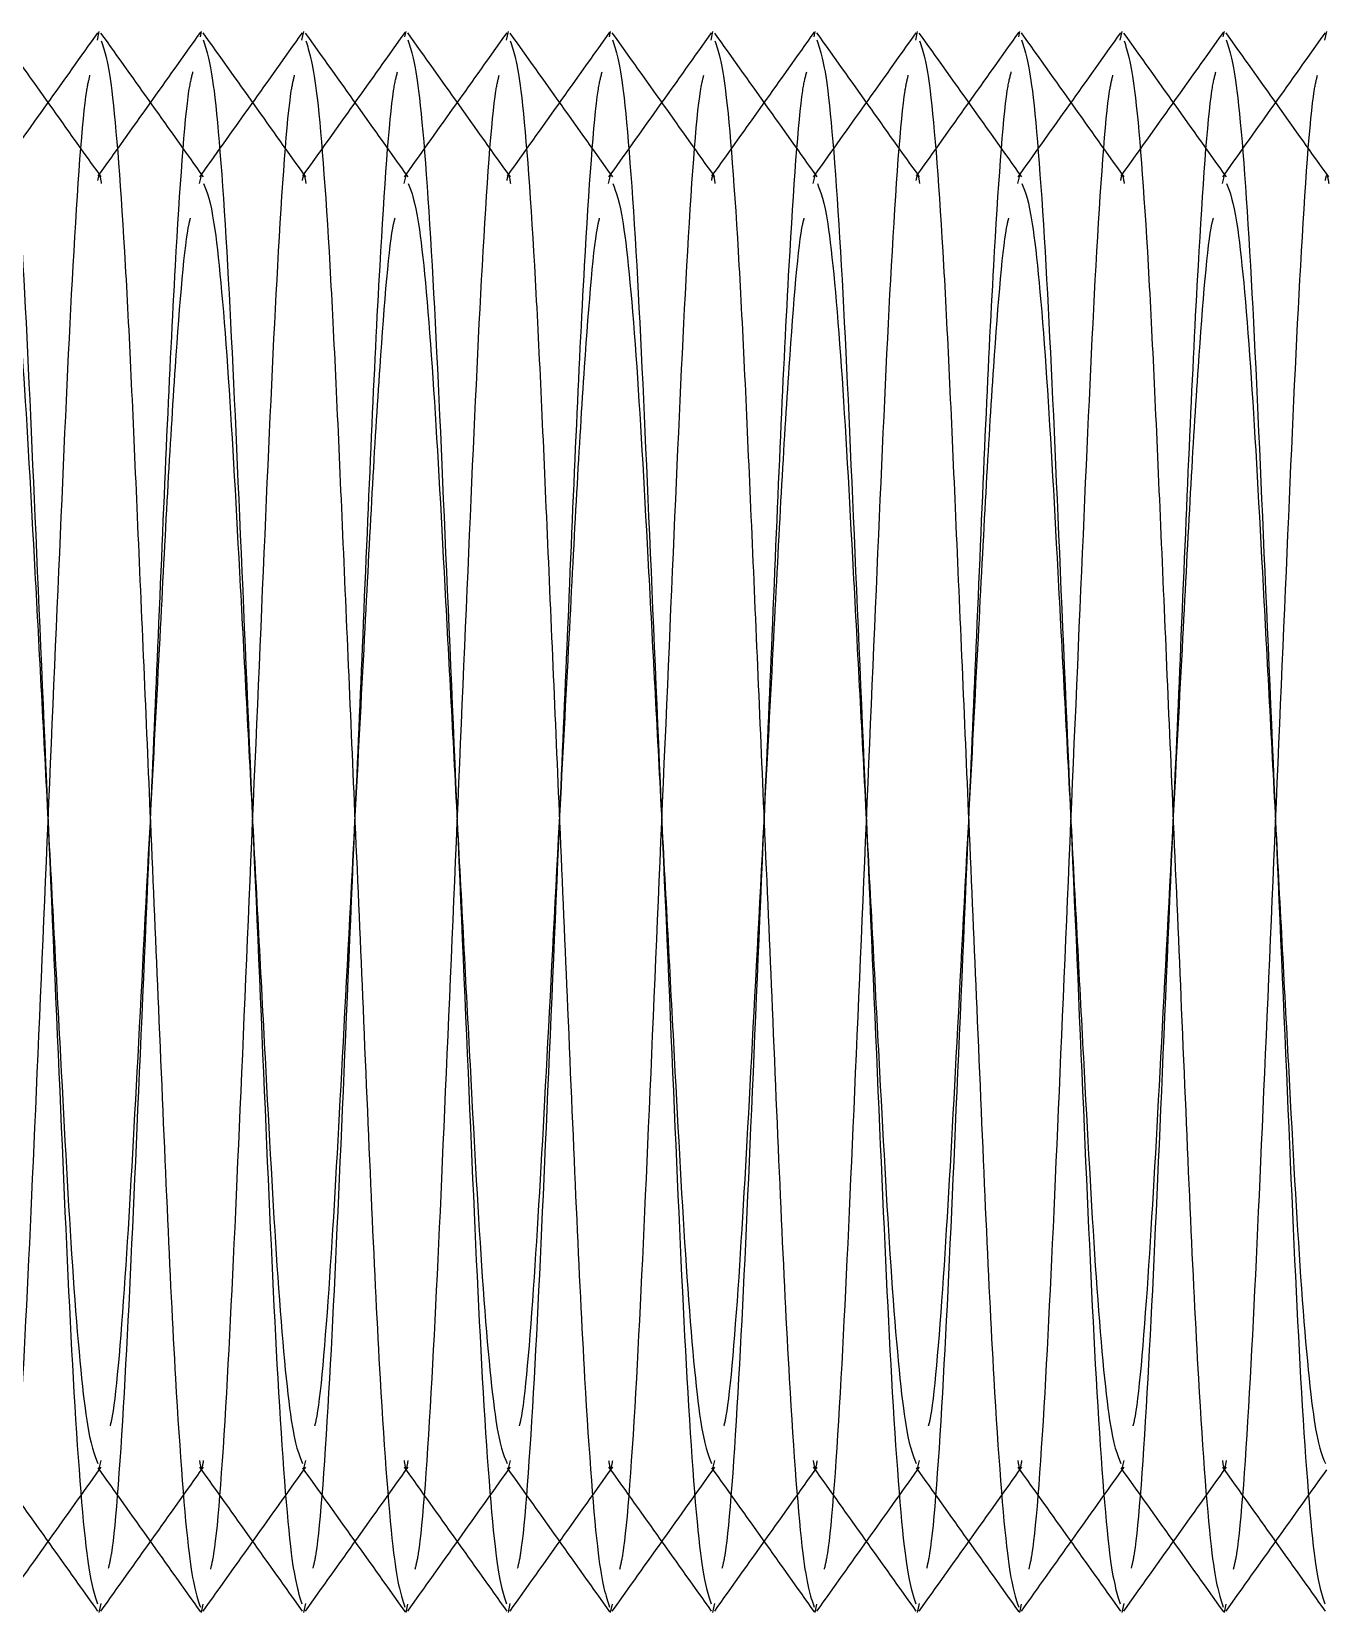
# Model space of a CAD drawing. Header units: metres. Extents: x 0 to 21025, y 0 to 14850.
# Drawn here: x 2229.71 to 2242.36, y 13176.95 to 13192.41 of the extents above; entities that cross this region are included whole.
import ezdxf

# ---------------------------------------------------------------- set-up
doc = ezdxf.new("R2010")
doc.units = ezdxf.units.M
doc.header["$LTSCALE"] = 25
doc.linetypes.add('HIDDEN2', pattern=[4.7625, 3.175, -1.5875])
doc.layers.add('SL4', color=4, linetype='Continuous')
doc.layers.add('ST1', color=7, linetype='HIDDEN2')

msp = doc.modelspace()

# ---------------------------------------------------------------- linework, layer by layer
at = {"layer": 'SL4'}
for p, q in [((2230.352, 13192.324), (2230.37, 13192.409)), ((2232.352, 13192.324), (2232.37, 13192.409)), ((2234.352, 13192.324), (2234.37, 13192.409)), ((2236.352, 13192.324), (2236.37, 13192.409)), ((2238.352, 13192.324), (2238.37, 13192.409)), ((2240.352, 13192.324), (2240.37, 13192.409)), ((2242.352, 13192.324), (2242.37, 13192.409)), ((2231.37, 13176.954), (2231.387, 13177.035)), ((2233.37, 13176.954), (2233.387, 13177.035)), ((2235.37, 13176.954), (2235.387, 13177.035)), ((2237.37, 13176.954), (2237.387, 13177.035)), ((2239.37, 13176.954), (2239.387, 13177.035)), ((2241.37, 13176.954), (2241.387, 13177.035))]:
    msp.add_line(p, q, dxfattribs=at)
for points, knots in [([(2230.354, 13192.397), (2230.187, 13192.162), (2229.859, 13191.702), (2229.531, 13191.241), (2229.37, 13191.016)], [0, 0, 0, 0, 0.510193, 1, 1, 1, 1]), ([(2231.39, 13190.988), (2231.223, 13191.223), (2230.889, 13191.692), (2230.554, 13192.161), (2230.387, 13192.395)], [0, 0, 0, 0, 0.49997, 1, 1, 1, 1]), ([(2230.389, 13192.32), (2230.423, 13192.218), (2230.498, 13191.992), (2230.627, 13190.27), (2230.74, 13187.721), (2230.853, 13185.083), (2230.954, 13182.757), (2231.033, 13180.862), (2231.127, 13178.922), (2231.246, 13177.34), (2231.323, 13177.113), (2231.359, 13177.006)], [0, 0, 0, 0, 0.108328, 0.239496, 0.365485, 0.495517, 0.57381, 0.663359, 0.752437, 0.883605, 1, 1, 1, 1]), ([(2232.354, 13192.397), (2232.187, 13192.162), (2231.859, 13191.702), (2231.531, 13191.241), (2231.37, 13191.016)], [0, 0, 0, 0, 0.510193, 1, 1, 1, 1]), ([(2233.39, 13190.988), (2233.223, 13191.223), (2232.889, 13191.692), (2232.554, 13192.161), (2232.387, 13192.395)], [0, 0, 0, 0, 0.49997, 1, 1, 1, 1]), ([(2232.389, 13192.32), (2232.423, 13192.218), (2232.498, 13191.992), (2232.627, 13190.27), (2232.74, 13187.721), (2232.853, 13185.083), (2232.954, 13182.757), (2233.033, 13180.862), (2233.127, 13178.922), (2233.246, 13177.34), (2233.323, 13177.113), (2233.359, 13177.006)], [0, 0, 0, 0, 0.108328, 0.239496, 0.365485, 0.495517, 0.57381, 0.663359, 0.752437, 0.883605, 1, 1, 1, 1]), ([(2234.354, 13192.397), (2234.187, 13192.162), (2233.859, 13191.702), (2233.531, 13191.241), (2233.37, 13191.016)], [0, 0, 0, 0, 0.510193, 1, 1, 1, 1]), ([(2235.39, 13190.988), (2235.223, 13191.223), (2234.889, 13191.692), (2234.554, 13192.161), (2234.387, 13192.395)], [0, 0, 0, 0, 0.49997, 1, 1, 1, 1]), ([(2234.389, 13192.32), (2234.423, 13192.218), (2234.498, 13191.992), (2234.627, 13190.27), (2234.74, 13187.721), (2234.853, 13185.083), (2234.954, 13182.757), (2235.033, 13180.862), (2235.127, 13178.922), (2235.246, 13177.34), (2235.323, 13177.113), (2235.359, 13177.006)], [0, 0, 0, 0, 0.108328, 0.239496, 0.365485, 0.495517, 0.57381, 0.663359, 0.752437, 0.883605, 1, 1, 1, 1]), ([(2236.354, 13192.397), (2236.187, 13192.162), (2235.859, 13191.702), (2235.531, 13191.241), (2235.37, 13191.016)], [0, 0, 0, 0, 0.510193, 1, 1, 1, 1]), ([(2237.39, 13190.988), (2237.223, 13191.223), (2236.889, 13191.692), (2236.554, 13192.161), (2236.387, 13192.395)], [0, 0, 0, 0, 0.49997, 1, 1, 1, 1]), ([(2236.389, 13192.32), (2236.423, 13192.218), (2236.498, 13191.992), (2236.627, 13190.27), (2236.74, 13187.721), (2236.853, 13185.083), (2236.954, 13182.757), (2237.033, 13180.862), (2237.127, 13178.922), (2237.246, 13177.34), (2237.323, 13177.113), (2237.359, 13177.006)], [0, 0, 0, 0, 0.108328, 0.239496, 0.365485, 0.495517, 0.57381, 0.663359, 0.752437, 0.883605, 1, 1, 1, 1]), ([(2238.354, 13192.397), (2238.187, 13192.162), (2237.859, 13191.702), (2237.531, 13191.241), (2237.37, 13191.016)], [0, 0, 0, 0, 0.510193, 1, 1, 1, 1]), ([(2239.39, 13190.988), (2239.223, 13191.223), (2238.889, 13191.692), (2238.554, 13192.161), (2238.387, 13192.395)], [0, 0, 0, 0, 0.49997, 1, 1, 1, 1]), ([(2238.389, 13192.32), (2238.423, 13192.218), (2238.498, 13191.992), (2238.627, 13190.27), (2238.74, 13187.721), (2238.853, 13185.083), (2238.954, 13182.757), (2239.033, 13180.862), (2239.127, 13178.922), (2239.246, 13177.34), (2239.323, 13177.113), (2239.359, 13177.006)], [0, 0, 0, 0, 0.108328, 0.239496, 0.365485, 0.495517, 0.57381, 0.663359, 0.752437, 0.883605, 1, 1, 1, 1]), ([(2240.354, 13192.397), (2240.187, 13192.162), (2239.859, 13191.702), (2239.531, 13191.241), (2239.37, 13191.016)], [0, 0, 0, 0, 0.510193, 1, 1, 1, 1]), ([(2241.39, 13190.988), (2241.223, 13191.223), (2240.889, 13191.692), (2240.554, 13192.161), (2240.387, 13192.395)], [0, 0, 0, 0, 0.49997, 1, 1, 1, 1]), ([(2240.389, 13192.32), (2240.423, 13192.218), (2240.498, 13191.992), (2240.627, 13190.27), (2240.74, 13187.721), (2240.853, 13185.083), (2240.954, 13182.757), (2241.033, 13180.862), (2241.127, 13178.922), (2241.246, 13177.34), (2241.323, 13177.113), (2241.359, 13177.006)], [0, 0, 0, 0, 0.108328, 0.239496, 0.365485, 0.495517, 0.57381, 0.663359, 0.752437, 0.883605, 1, 1, 1, 1]), ([(2242.354, 13192.397), (2242.187, 13192.162), (2241.859, 13191.702), (2241.531, 13191.241), (2241.37, 13191.016)], [0, 0, 0, 0, 0.5101931, 1, 1, 1, 1]), ([(2229.391, 13190.923), (2229.424, 13190.841), (2229.498, 13190.656), (2229.627, 13189.253), (2229.74, 13187.167), (2229.87, 13184.681), (2230.001, 13182.196), (2230.113, 13180.107), (2230.245, 13178.683), (2230.322, 13178.497), (2230.357, 13178.41)], [0, 0, 0, 0, 0.106972, 0.238781, 0.365377, 0.496042, 0.626708, 0.753304, 0.885113, 1, 1, 1, 1]), ([(2231.391, 13190.923), (2231.424, 13190.841), (2231.498, 13190.656), (2231.627, 13189.253), (2231.74, 13187.167), (2231.87, 13184.681), (2232.001, 13182.196), (2232.113, 13180.107), (2232.245, 13178.683), (2232.322, 13178.497), (2232.357, 13178.41)], [0, 0, 0, 0, 0.106972, 0.238781, 0.365377, 0.496042, 0.626708, 0.753304, 0.885113, 1, 1, 1, 1]), ([(2233.391, 13190.923), (2233.424, 13190.841), (2233.498, 13190.656), (2233.627, 13189.253), (2233.74, 13187.167), (2233.87, 13184.681), (2234.001, 13182.196), (2234.113, 13180.107), (2234.245, 13178.683), (2234.322, 13178.497), (2234.357, 13178.41)], [0, 0, 0, 0, 0.106972, 0.238781, 0.365377, 0.496042, 0.626708, 0.753304, 0.885113, 1, 1, 1, 1]), ([(2235.391, 13190.923), (2235.424, 13190.841), (2235.498, 13190.656), (2235.627, 13189.253), (2235.74, 13187.167), (2235.87, 13184.681), (2236.001, 13182.196), (2236.113, 13180.107), (2236.245, 13178.683), (2236.322, 13178.497), (2236.357, 13178.41)], [0, 0, 0, 0, 0.106972, 0.238781, 0.365377, 0.496042, 0.626708, 0.753304, 0.885113, 1, 1, 1, 1]), ([(2237.391, 13190.923), (2237.424, 13190.841), (2237.498, 13190.656), (2237.627, 13189.253), (2237.74, 13187.167), (2237.87, 13184.681), (2238.001, 13182.196), (2238.113, 13180.107), (2238.245, 13178.683), (2238.322, 13178.497), (2238.357, 13178.41)], [0, 0, 0, 0, 0.106972, 0.238781, 0.365377, 0.496042, 0.626708, 0.753304, 0.885113, 1, 1, 1, 1]), ([(2239.391, 13190.923), (2239.424, 13190.841), (2239.498, 13190.656), (2239.627, 13189.253), (2239.74, 13187.167), (2239.87, 13184.681), (2240.001, 13182.196), (2240.113, 13180.107), (2240.245, 13178.683), (2240.322, 13178.497), (2240.357, 13178.41)], [0, 0, 0, 0, 0.106972, 0.238781, 0.365377, 0.496042, 0.626708, 0.753304, 0.885113, 1, 1, 1, 1]), ([(2241.391, 13190.923), (2241.424, 13190.841), (2241.498, 13190.656), (2241.627, 13189.253), (2241.74, 13187.167), (2241.87, 13184.681), (2242.001, 13182.196), (2242.113, 13180.107), (2242.245, 13178.683), (2242.322, 13178.497), (2242.357, 13178.41)], [0, 0, 0, 0, 0.106972, 0.238781, 0.365377, 0.496042, 0.626708, 0.753304, 0.885113, 1, 1, 1, 1]), ([(2230.357, 13178.366), (2230.525, 13178.131), (2230.859, 13177.662), (2231.193, 13177.193), (2231.36, 13176.958)], [0, 0, 0, 0, 0.499965, 1, 1, 1, 1]), ([(2232.357, 13178.366), (2232.525, 13178.131), (2232.859, 13177.662), (2233.193, 13177.193), (2233.36, 13176.958)], [0, 0, 0, 0, 0.499965, 1, 1, 1, 1]), ([(2234.357, 13178.366), (2234.525, 13178.131), (2234.859, 13177.662), (2235.193, 13177.193), (2235.36, 13176.958)], [0, 0, 0, 0, 0.499965, 1, 1, 1, 1]), ([(2236.357, 13178.366), (2236.525, 13178.131), (2236.859, 13177.662), (2237.193, 13177.193), (2237.36, 13176.958)], [0, 0, 0, 0, 0.499965, 1, 1, 1, 1]), ([(2238.357, 13178.366), (2238.525, 13178.131), (2238.859, 13177.662), (2239.193, 13177.193), (2239.36, 13176.958)], [0, 0, 0, 0, 0.4999648, 1, 1, 1, 1]), ([(2240.357, 13178.366), (2240.525, 13178.131), (2240.859, 13177.662), (2241.193, 13177.193), (2241.36, 13176.958)], [0, 0, 0, 0, 0.499965, 1, 1, 1, 1]), ([(2229.386, 13176.965), (2229.553, 13177.2), (2229.881, 13177.661), (2230.21, 13178.121), (2230.371, 13178.347)], [0, 0, 0, 0, 0.509687, 1, 1, 1, 1]), ([(2231.386, 13176.965), (2231.553, 13177.2), (2231.881, 13177.661), (2232.21, 13178.121), (2232.371, 13178.347)], [0, 0, 0, 0, 0.509687, 1, 1, 1, 1]), ([(2233.386, 13176.965), (2233.553, 13177.2), (2233.881, 13177.661), (2234.21, 13178.121), (2234.371, 13178.347)], [0, 0, 0, 0, 0.509687, 1, 1, 1, 1]), ([(2235.386, 13176.965), (2235.553, 13177.2), (2235.881, 13177.661), (2236.21, 13178.121), (2236.371, 13178.347)], [0, 0, 0, 0, 0.509687, 1, 1, 1, 1]), ([(2237.386, 13176.965), (2237.553, 13177.2), (2237.881, 13177.661), (2238.21, 13178.121), (2238.371, 13178.347)], [0, 0, 0, 0, 0.509687, 1, 1, 1, 1]), ([(2239.386, 13176.965), (2239.553, 13177.2), (2239.881, 13177.661), (2240.21, 13178.121), (2240.371, 13178.347)], [0, 0, 0, 0, 0.509687, 1, 1, 1, 1]), ([(2241.386, 13176.965), (2241.553, 13177.2), (2241.881, 13177.661), (2242.21, 13178.121), (2242.371, 13178.347)], [0, 0, 0, 0, 0.509687, 1, 1, 1, 1])]:
    msp.add_open_spline(points, degree=3, knots=knots, dxfattribs=at)
at = {"layer": 'ST1'}
for p, q in [((2231.359, 13192.357), (2231.37, 13192.409)), ((2233.359, 13192.357), (2233.37, 13192.409)), ((2235.359, 13192.357), (2235.37, 13192.409)), ((2237.359, 13192.357), (2237.37, 13192.409)), ((2239.359, 13192.357), (2239.37, 13192.409)), ((2241.359, 13192.357), (2241.37, 13192.409)), ((2231.37, 13191.016), (2231.35, 13190.988)), ((2231.35, 13190.923), (2231.37, 13191.003)), ((2233.37, 13191.016), (2233.35, 13190.988)), ((2233.35, 13190.923), (2233.37, 13191.003)), ((2235.37, 13191.016), (2235.35, 13190.988)), ((2235.35, 13190.923), (2235.37, 13191.003)), ((2237.37, 13191.016), (2237.35, 13190.988)), ((2237.35, 13190.923), (2237.37, 13191.003)), ((2239.37, 13191.016), (2239.35, 13190.988)), ((2239.35, 13190.923), (2239.37, 13191.003)), ((2241.37, 13191.016), (2241.35, 13190.988)), ((2241.35, 13190.923), (2241.37, 13191.003)), ((2230.37, 13178.36), (2230.39, 13178.438)), ((2230.371, 13178.347), (2230.39, 13178.374)), ((2232.37, 13178.36), (2232.39, 13178.438)), ((2232.371, 13178.347), (2232.39, 13178.374)), ((2234.37, 13178.36), (2234.39, 13178.438)), ((2234.371, 13178.347), (2234.39, 13178.374)), ((2236.37, 13178.36), (2236.39, 13178.438)), ((2236.371, 13178.347), (2236.39, 13178.374)), ((2238.37, 13178.36), (2238.39, 13178.438)), ((2238.371, 13178.347), (2238.39, 13178.374)), ((2240.37, 13178.36), (2240.39, 13178.438)), ((2240.371, 13178.347), (2240.39, 13178.374)), ((2230.37, 13176.954), (2230.389, 13177.042)), ((2232.37, 13176.954), (2232.389, 13177.042)), ((2234.37, 13176.954), (2234.389, 13177.042)), ((2236.37, 13176.954), (2236.389, 13177.042)), ((2238.37, 13176.954), (2238.389, 13177.042)), ((2240.37, 13176.954), (2240.389, 13177.042))]:
    msp.add_line(p, q, dxfattribs=at)
for points, knots in [([(2230.39, 13190.989), (2230.222, 13191.223), (2229.888, 13191.693), (2229.553, 13192.163), (2229.386, 13192.397)], [0, 0, 0, 0, 0.499937, 1, 1, 1, 1]), ([(2229.387, 13192.327), (2229.422, 13192.224), (2229.497, 13191.997), (2229.627, 13190.271), (2229.74, 13187.719), (2229.87, 13184.681), (2230.001, 13181.643), (2230.113, 13179.092), (2230.243, 13177.367), (2230.318, 13177.141), (2230.352, 13177.038)], [0, 0, 0, 0, 0.1105714, 0.242596, 0.3694081, 0.5002899, 0.6311716, 0.7579837, 0.8900083, 1, 1, 1, 1]), ([(2231.36, 13192.404), (2231.193, 13192.169), (2230.859, 13191.7), (2230.525, 13191.231), (2230.357, 13190.997)], [0, 0, 0, 0, 0.500035, 1, 1, 1, 1]), ([(2232.39, 13190.989), (2232.222, 13191.223), (2231.888, 13191.693), (2231.553, 13192.163), (2231.386, 13192.397)], [0, 0, 0, 0, 0.499937, 1, 1, 1, 1]), ([(2231.387, 13192.327), (2231.422, 13192.224), (2231.497, 13191.997), (2231.627, 13190.271), (2231.74, 13187.719), (2231.87, 13184.681), (2232.001, 13181.643), (2232.113, 13179.092), (2232.243, 13177.367), (2232.318, 13177.141), (2232.352, 13177.038)], [0, 0, 0, 0, 0.1105714, 0.242596, 0.3694081, 0.5002899, 0.6311716, 0.7579837, 0.8900083, 1, 1, 1, 1]), ([(2233.36, 13192.404), (2233.193, 13192.169), (2232.859, 13191.7), (2232.525, 13191.231), (2232.357, 13190.997)], [0, 0, 0, 0, 0.5000352, 1, 1, 1, 1]), ([(2234.39, 13190.989), (2234.222, 13191.223), (2233.888, 13191.693), (2233.553, 13192.163), (2233.386, 13192.397)], [0, 0, 0, 0, 0.4999369, 1, 1, 1, 1]), ([(2233.387, 13192.327), (2233.422, 13192.224), (2233.497, 13191.997), (2233.627, 13190.271), (2233.74, 13187.719), (2233.87, 13184.681), (2234.001, 13181.643), (2234.113, 13179.092), (2234.243, 13177.367), (2234.318, 13177.141), (2234.352, 13177.038)], [0, 0, 0, 0, 0.1105714, 0.242596, 0.3694081, 0.5002899, 0.6311716, 0.7579837, 0.8900083, 1, 1, 1, 1]), ([(2235.36, 13192.404), (2235.193, 13192.169), (2234.859, 13191.7), (2234.525, 13191.231), (2234.357, 13190.997)], [0, 0, 0, 0, 0.5000352, 1, 1, 1, 1]), ([(2236.39, 13190.989), (2236.222, 13191.223), (2235.888, 13191.693), (2235.553, 13192.163), (2235.386, 13192.397)], [0, 0, 0, 0, 0.499937, 1, 1, 1, 1]), ([(2235.387, 13192.327), (2235.422, 13192.224), (2235.497, 13191.997), (2235.627, 13190.271), (2235.74, 13187.719), (2235.87, 13184.681), (2236.001, 13181.643), (2236.113, 13179.092), (2236.243, 13177.367), (2236.318, 13177.141), (2236.352, 13177.038)], [0, 0, 0, 0, 0.110571, 0.242596, 0.369408, 0.50029, 0.631172, 0.757984, 0.890008, 1, 1, 1, 1]), ([(2237.36, 13192.404), (2237.193, 13192.169), (2236.859, 13191.7), (2236.525, 13191.231), (2236.357, 13190.997)], [0, 0, 0, 0, 0.500035, 1, 1, 1, 1]), ([(2238.39, 13190.989), (2238.222, 13191.223), (2237.888, 13191.693), (2237.553, 13192.163), (2237.386, 13192.397)], [0, 0, 0, 0, 0.499937, 1, 1, 1, 1]), ([(2237.387, 13192.327), (2237.422, 13192.224), (2237.497, 13191.997), (2237.627, 13190.271), (2237.74, 13187.719), (2237.87, 13184.681), (2238.001, 13181.643), (2238.113, 13179.092), (2238.243, 13177.367), (2238.318, 13177.141), (2238.352, 13177.038)], [0, 0, 0, 0, 0.110571, 0.242596, 0.369408, 0.50029, 0.631172, 0.757984, 0.890008, 1, 1, 1, 1]), ([(2239.36, 13192.404), (2239.193, 13192.169), (2238.859, 13191.7), (2238.525, 13191.231), (2238.357, 13190.997)], [0, 0, 0, 0, 0.500035, 1, 1, 1, 1]), ([(2240.39, 13190.989), (2240.222, 13191.223), (2239.888, 13191.693), (2239.553, 13192.163), (2239.386, 13192.397)], [0, 0, 0, 0, 0.4999369, 1, 1, 1, 1]), ([(2239.387, 13192.327), (2239.422, 13192.224), (2239.497, 13191.997), (2239.627, 13190.271), (2239.74, 13187.719), (2239.87, 13184.681), (2240.001, 13181.643), (2240.113, 13179.092), (2240.243, 13177.367), (2240.318, 13177.141), (2240.352, 13177.038)], [0, 0, 0, 0, 0.1105714, 0.242596, 0.3694081, 0.5002899, 0.6311716, 0.7579837, 0.8900083, 1, 1, 1, 1]), ([(2241.36, 13192.404), (2241.193, 13192.169), (2240.859, 13191.7), (2240.525, 13191.231), (2240.357, 13190.997)], [0, 0, 0, 0, 0.5000352, 1, 1, 1, 1]), ([(2242.39, 13190.989), (2242.222, 13191.223), (2241.888, 13191.693), (2241.553, 13192.163), (2241.386, 13192.397)], [0, 0, 0, 0, 0.499937, 1, 1, 1, 1]), ([(2241.387, 13192.327), (2241.422, 13192.224), (2241.497, 13191.997), (2241.627, 13190.271), (2241.74, 13187.719), (2241.87, 13184.681), (2242.001, 13181.643), (2242.113, 13179.092), (2242.243, 13177.367), (2242.318, 13177.141), (2242.352, 13177.038)], [0, 0, 0, 0, 0.110571, 0.242596, 0.369408, 0.50029, 0.631172, 0.757984, 0.890008, 1, 1, 1, 1]), ([(2229.46, 13177.378), (2229.47, 13177.42), (2229.523, 13177.626), (2229.627, 13179.127), (2229.74, 13181.634), (2229.87, 13184.681), (2230.001, 13187.728), (2230.113, 13190.235), (2230.218, 13191.735), (2230.27, 13191.94), (2230.28, 13191.982)], [0, 0, 0, 0, 0.040767, 0.196457, 0.346, 0.500342, 0.654684, 0.804227, 0.959916, 1, 1, 1, 1]), ([(2230.461, 13177.385), (2230.471, 13177.426), (2230.523, 13177.631), (2230.627, 13179.128), (2230.74, 13181.631), (2230.853, 13184.282), (2230.954, 13186.604), (2231.033, 13188.506), (2231.126, 13190.417), (2231.22, 13191.759), (2231.274, 13191.965), (2231.287, 13192.014)], [0, 0, 0, 0, 0.038658, 0.193158, 0.341558, 0.49472, 0.586939, 0.692417, 0.79734, 0.95184, 1, 1, 1, 1]), ([(2231.46, 13177.378), (2231.47, 13177.42), (2231.523, 13177.626), (2231.627, 13179.127), (2231.74, 13181.634), (2231.87, 13184.681), (2232.001, 13187.728), (2232.113, 13190.235), (2232.218, 13191.735), (2232.27, 13191.94), (2232.28, 13191.982)], [0, 0, 0, 0, 0.040767, 0.196457, 0.346, 0.500342, 0.654684, 0.804227, 0.959916, 1, 1, 1, 1]), ([(2232.461, 13177.385), (2232.471, 13177.426), (2232.523, 13177.631), (2232.627, 13179.128), (2232.74, 13181.631), (2232.853, 13184.282), (2232.954, 13186.604), (2233.033, 13188.506), (2233.126, 13190.417), (2233.22, 13191.759), (2233.274, 13191.965), (2233.287, 13192.014)], [0, 0, 0, 0, 0.038658, 0.193158, 0.341558, 0.49472, 0.586939, 0.692417, 0.79734, 0.95184, 1, 1, 1, 1]), ([(2233.46, 13177.378), (2233.47, 13177.42), (2233.523, 13177.626), (2233.627, 13179.127), (2233.74, 13181.634), (2233.87, 13184.681), (2234.001, 13187.728), (2234.113, 13190.235), (2234.218, 13191.735), (2234.27, 13191.94), (2234.28, 13191.982)], [0, 0, 0, 0, 0.040767, 0.196457, 0.346, 0.500342, 0.654684, 0.804227, 0.959916, 1, 1, 1, 1]), ([(2234.461, 13177.385), (2234.471, 13177.426), (2234.523, 13177.631), (2234.627, 13179.128), (2234.74, 13181.631), (2234.853, 13184.282), (2234.954, 13186.604), (2235.033, 13188.506), (2235.126, 13190.417), (2235.22, 13191.759), (2235.274, 13191.965), (2235.287, 13192.014)], [0, 0, 0, 0, 0.038658, 0.193158, 0.341558, 0.49472, 0.586939, 0.692417, 0.79734, 0.95184, 1, 1, 1, 1]), ([(2235.46, 13177.378), (2235.47, 13177.42), (2235.523, 13177.626), (2235.627, 13179.127), (2235.74, 13181.634), (2235.87, 13184.681), (2236.001, 13187.728), (2236.113, 13190.235), (2236.218, 13191.735), (2236.27, 13191.94), (2236.28, 13191.982)], [0, 0, 0, 0, 0.040767, 0.196457, 0.346, 0.500342, 0.654684, 0.804227, 0.959916, 1, 1, 1, 1]), ([(2236.461, 13177.385), (2236.471, 13177.426), (2236.523, 13177.631), (2236.627, 13179.128), (2236.74, 13181.631), (2236.853, 13184.282), (2236.954, 13186.604), (2237.033, 13188.506), (2237.126, 13190.417), (2237.22, 13191.759), (2237.274, 13191.965), (2237.287, 13192.014)], [0, 0, 0, 0, 0.0386582, 0.1931578, 0.3415577, 0.4947199, 0.5869387, 0.6924168, 0.7973402, 0.9518398, 1, 1, 1, 1]), ([(2237.46, 13177.378), (2237.47, 13177.42), (2237.523, 13177.626), (2237.627, 13179.127), (2237.74, 13181.634), (2237.87, 13184.681), (2238.001, 13187.728), (2238.113, 13190.235), (2238.218, 13191.735), (2238.27, 13191.94), (2238.28, 13191.982)], [0, 0, 0, 0, 0.040767, 0.196457, 0.346, 0.500342, 0.654684, 0.804227, 0.959916, 1, 1, 1, 1]), ([(2238.461, 13177.385), (2238.471, 13177.426), (2238.523, 13177.631), (2238.627, 13179.128), (2238.74, 13181.631), (2238.853, 13184.282), (2238.954, 13186.604), (2239.033, 13188.506), (2239.126, 13190.417), (2239.22, 13191.759), (2239.274, 13191.965), (2239.287, 13192.014)], [0, 0, 0, 0, 0.038658, 0.193158, 0.341558, 0.49472, 0.586939, 0.692417, 0.79734, 0.95184, 1, 1, 1, 1]), ([(2239.46, 13177.378), (2239.47, 13177.42), (2239.523, 13177.626), (2239.627, 13179.127), (2239.74, 13181.634), (2239.87, 13184.681), (2240.001, 13187.728), (2240.113, 13190.235), (2240.218, 13191.735), (2240.27, 13191.94), (2240.28, 13191.982)], [0, 0, 0, 0, 0.040767, 0.196457, 0.346, 0.500342, 0.654684, 0.804227, 0.959916, 1, 1, 1, 1]), ([(2240.461, 13177.385), (2240.471, 13177.426), (2240.523, 13177.631), (2240.627, 13179.128), (2240.74, 13181.631), (2240.853, 13184.282), (2240.954, 13186.604), (2241.033, 13188.506), (2241.126, 13190.417), (2241.22, 13191.759), (2241.274, 13191.965), (2241.287, 13192.014)], [0, 0, 0, 0, 0.0386582, 0.1931578, 0.3415577, 0.4947199, 0.5869387, 0.6924168, 0.7973402, 0.9518398, 1, 1, 1, 1]), ([(2241.46, 13177.378), (2241.47, 13177.42), (2241.523, 13177.626), (2241.627, 13179.127), (2241.74, 13181.634), (2241.87, 13184.681), (2242.001, 13187.728), (2242.113, 13190.235), (2242.218, 13191.735), (2242.27, 13191.94), (2242.28, 13191.982)], [0, 0, 0, 0, 0.0407674, 0.196457, 0.3459999, 0.5003418, 0.6546838, 0.8042266, 0.9599163, 1, 1, 1, 1]), ([(2230.357, 13190.953), (2230.362, 13190.976), (2230.373, 13191.035), (2230.384, 13190.966), (2230.39, 13190.924)], [0, 0, 0, 0, 0.390533, 1, 1, 1, 1]), ([(2232.357, 13190.953), (2232.362, 13190.976), (2232.373, 13191.035), (2232.384, 13190.966), (2232.39, 13190.924)], [0, 0, 0, 0, 0.390533, 1, 1, 1, 1]), ([(2234.357, 13190.953), (2234.362, 13190.976), (2234.373, 13191.035), (2234.384, 13190.966), (2234.39, 13190.924)], [0, 0, 0, 0, 0.390533, 1, 1, 1, 1]), ([(2236.357, 13190.953), (2236.362, 13190.976), (2236.373, 13191.035), (2236.384, 13190.966), (2236.39, 13190.924)], [0, 0, 0, 0, 0.3905327, 1, 1, 1, 1]), ([(2238.357, 13190.953), (2238.362, 13190.976), (2238.373, 13191.035), (2238.384, 13190.966), (2238.39, 13190.924)], [0, 0, 0, 0, 0.390533, 1, 1, 1, 1]), ([(2240.357, 13190.953), (2240.362, 13190.976), (2240.373, 13191.035), (2240.384, 13190.966), (2240.39, 13190.924)], [0, 0, 0, 0, 0.390533, 1, 1, 1, 1]), ([(2242.357, 13190.953), (2242.362, 13190.976), (2242.373, 13191.035), (2242.384, 13190.966), (2242.39, 13190.924)], [0, 0, 0, 0, 0.390533, 1, 1, 1, 1]), ([(2230.478, 13178.777), (2230.483, 13178.794), (2230.529, 13178.959), (2230.628, 13180.15), (2230.74, 13182.183), (2230.858, 13184.462), (2230.962, 13186.412), (2231.04, 13187.942), (2231.129, 13189.394), (2231.211, 13190.403), (2231.258, 13190.567), (2231.262, 13190.584)], [0, 0, 0, 0, 0.019148, 0.181961, 0.338335, 0.499736, 0.617516, 0.717853, 0.818619, 0.981432, 1, 1, 1, 1]), ([(2232.478, 13178.777), (2232.483, 13178.794), (2232.529, 13178.959), (2232.628, 13180.15), (2232.74, 13182.183), (2232.858, 13184.462), (2232.962, 13186.412), (2233.04, 13187.942), (2233.129, 13189.394), (2233.211, 13190.403), (2233.258, 13190.567), (2233.262, 13190.584)], [0, 0, 0, 0, 0.019148, 0.181961, 0.338335, 0.499736, 0.617516, 0.717853, 0.818619, 0.981432, 1, 1, 1, 1]), ([(2234.478, 13178.777), (2234.483, 13178.794), (2234.529, 13178.959), (2234.628, 13180.15), (2234.74, 13182.183), (2234.858, 13184.462), (2234.962, 13186.412), (2235.04, 13187.942), (2235.129, 13189.394), (2235.211, 13190.403), (2235.258, 13190.567), (2235.262, 13190.584)], [0, 0, 0, 0, 0.019148, 0.181961, 0.338335, 0.499736, 0.617516, 0.717853, 0.818619, 0.981432, 1, 1, 1, 1]), ([(2236.478, 13178.777), (2236.483, 13178.794), (2236.529, 13178.959), (2236.628, 13180.15), (2236.74, 13182.183), (2236.858, 13184.462), (2236.962, 13186.412), (2237.04, 13187.942), (2237.129, 13189.394), (2237.211, 13190.403), (2237.258, 13190.567), (2237.262, 13190.584)], [0, 0, 0, 0, 0.0191483, 0.1819613, 0.3383353, 0.4997364, 0.6175161, 0.7178528, 0.8186194, 0.9814324, 1, 1, 1, 1]), ([(2238.478, 13178.777), (2238.483, 13178.794), (2238.529, 13178.959), (2238.628, 13180.15), (2238.74, 13182.183), (2238.858, 13184.462), (2238.962, 13186.412), (2239.04, 13187.942), (2239.129, 13189.394), (2239.211, 13190.403), (2239.258, 13190.567), (2239.262, 13190.584)], [0, 0, 0, 0, 0.019148, 0.181961, 0.338335, 0.499736, 0.617516, 0.717853, 0.818619, 0.981432, 1, 1, 1, 1]), ([(2240.478, 13178.777), (2240.483, 13178.794), (2240.529, 13178.959), (2240.628, 13180.15), (2240.74, 13182.183), (2240.858, 13184.462), (2240.962, 13186.412), (2241.04, 13187.942), (2241.129, 13189.394), (2241.211, 13190.403), (2241.258, 13190.567), (2241.262, 13190.584)], [0, 0, 0, 0, 0.019148, 0.181961, 0.338335, 0.499736, 0.617516, 0.717853, 0.818619, 0.981432, 1, 1, 1, 1]), ([(2229.35, 13178.374), (2229.518, 13178.14), (2229.852, 13177.67), (2230.187, 13177.201), (2230.354, 13176.966)], [0, 0, 0, 0, 0.49994, 1, 1, 1, 1]), ([(2230.387, 13176.967), (2230.554, 13177.202), (2230.889, 13177.671), (2231.223, 13178.14), (2231.39, 13178.374)], [0, 0, 0, 0, 0.50003, 1, 1, 1, 1]), ([(2231.35, 13178.44), (2231.357, 13178.4), (2231.37, 13178.32), (2231.384, 13178.4), (2231.391, 13178.439)], [0, 0, 0, 0, 0.50176, 1, 1, 1, 1]), ([(2231.35, 13178.374), (2231.518, 13178.14), (2231.852, 13177.67), (2232.187, 13177.201), (2232.354, 13176.966)], [0, 0, 0, 0, 0.49994, 1, 1, 1, 1]), ([(2232.387, 13176.967), (2232.554, 13177.202), (2232.889, 13177.671), (2233.223, 13178.14), (2233.39, 13178.374)], [0, 0, 0, 0, 0.50003, 1, 1, 1, 1]), ([(2233.35, 13178.44), (2233.357, 13178.4), (2233.37, 13178.32), (2233.384, 13178.4), (2233.391, 13178.439)], [0, 0, 0, 0, 0.50176, 1, 1, 1, 1]), ([(2233.35, 13178.374), (2233.518, 13178.14), (2233.852, 13177.67), (2234.187, 13177.201), (2234.354, 13176.966)], [0, 0, 0, 0, 0.49994, 1, 1, 1, 1]), ([(2234.387, 13176.967), (2234.554, 13177.202), (2234.889, 13177.671), (2235.223, 13178.14), (2235.39, 13178.374)], [0, 0, 0, 0, 0.50003, 1, 1, 1, 1]), ([(2235.35, 13178.44), (2235.357, 13178.4), (2235.37, 13178.32), (2235.384, 13178.4), (2235.391, 13178.439)], [0, 0, 0, 0, 0.50176, 1, 1, 1, 1]), ([(2235.35, 13178.374), (2235.518, 13178.14), (2235.852, 13177.67), (2236.187, 13177.201), (2236.354, 13176.966)], [0, 0, 0, 0, 0.4999404, 1, 1, 1, 1]), ([(2236.387, 13176.967), (2236.554, 13177.202), (2236.889, 13177.671), (2237.223, 13178.14), (2237.39, 13178.374)], [0, 0, 0, 0, 0.50003, 1, 1, 1, 1]), ([(2237.35, 13178.44), (2237.357, 13178.4), (2237.37, 13178.32), (2237.384, 13178.4), (2237.391, 13178.439)], [0, 0, 0, 0, 0.50176, 1, 1, 1, 1]), ([(2237.35, 13178.374), (2237.518, 13178.14), (2237.852, 13177.67), (2238.187, 13177.201), (2238.354, 13176.966)], [0, 0, 0, 0, 0.49994, 1, 1, 1, 1]), ([(2238.387, 13176.967), (2238.554, 13177.202), (2238.889, 13177.671), (2239.223, 13178.14), (2239.39, 13178.374)], [0, 0, 0, 0, 0.50003, 1, 1, 1, 1]), ([(2239.35, 13178.44), (2239.357, 13178.4), (2239.37, 13178.32), (2239.384, 13178.4), (2239.391, 13178.439)], [0, 0, 0, 0, 0.50176, 1, 1, 1, 1]), ([(2239.35, 13178.374), (2239.518, 13178.14), (2239.852, 13177.67), (2240.187, 13177.201), (2240.354, 13176.966)], [0, 0, 0, 0, 0.49994, 1, 1, 1, 1]), ([(2240.387, 13176.967), (2240.554, 13177.202), (2240.889, 13177.671), (2241.223, 13178.14), (2241.39, 13178.374)], [0, 0, 0, 0, 0.50003, 1, 1, 1, 1]), ([(2241.35, 13178.44), (2241.357, 13178.4), (2241.37, 13178.32), (2241.384, 13178.4), (2241.391, 13178.439)], [0, 0, 0, 0, 0.50176, 1, 1, 1, 1]), ([(2241.35, 13178.374), (2241.518, 13178.14), (2241.852, 13177.67), (2242.187, 13177.201), (2242.354, 13176.966)], [0, 0, 0, 0, 0.49994, 1, 1, 1, 1])]:
    msp.add_open_spline(points, degree=3, knots=knots, dxfattribs=at)

doc.saveas('drawing.dxf')
